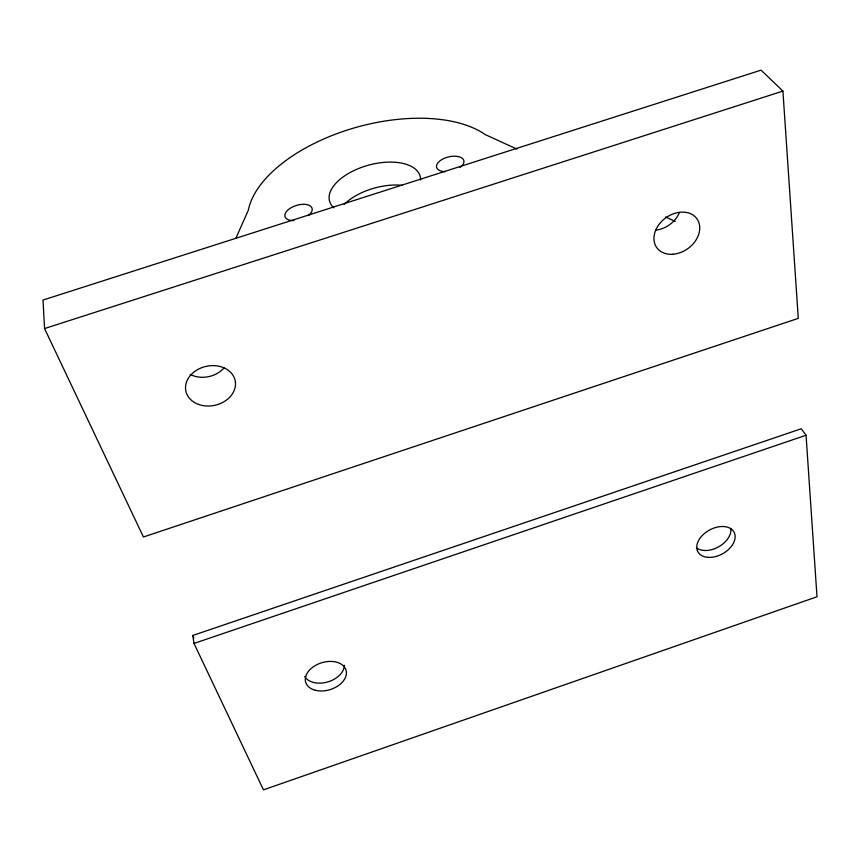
<?xml version="1.0" encoding="UTF-8"?>
<svg xmlns="http://www.w3.org/2000/svg" width="860" height="860" viewBox="0 0 860 860"><rect width="100%" height="100%" fill="white"/><g stroke="black" fill="none" stroke-linecap="round" stroke-linejoin="round"><path stroke-width="1.29" d="M235.887 238.317L248.336 210.152A131.795 68.434 -15.4 0 1 347.902 129.849A131.795 68.434 -15.4 0 1 485.244 134.59L516.903 149.059M194.005 643.43L806.057 435.246L817 596.765L263.461 789.856L194.005 643.43L192.769 635.465L801.262 428.753L806.057 435.246M44.559 328.563L782.912 91.085L798.284 318.372L143.437 536.995L44.559 328.563L43 300.054L761.068 70.144L782.912 91.085M665.5 216.946L675.24 221.396M192.769 635.465L193.908 637.883M344.161 204.39A46.418 24.66 -15.4 0 1 402.071 185.298M445.48 171.699A14.04 7.235 -13.6 0 1 438.095 162.572A14.04 7.235 -13.6 0 1 458.38 156.574A14.04 7.235 -13.6 0 1 460.003 167.421M333.798 207.798A46.956 24.327 -15.4 0 1 364.737 166.292A46.956 24.327 -15.4 0 1 420.551 180.019M293.851 220.622A14.158 7.342 -17.2 0 1 286.455 211.538A14.158 7.342 -17.2 0 1 306.654 204.562A14.158 7.342 -17.2 0 1 308.31 215.624M224.03 367.919A24.531 19.705 -11.6 0 1 190.189 374.423M679.207 213.076A24.069 18.716 -36.4 0 1 655.621 230.093M344.387 665.35A20.941 14.061 -16.8 0 1 327.38 682.044A20.941 14.061 -16.8 0 1 304.73 676.433M730.871 528.685A20.468 13.545 -28.7 0 1 718.498 546.895A20.468 13.545 -28.7 0 1 696.374 547.798M198.638 404.458A25.209 19.952 -12.1 0 0 235.5 383.291A25.209 19.952 -12.1 0 0 197.381 369.725A25.209 19.952 -12.1 0 0 198.638 404.458M673.154 254.227A24.725 18.931 -35.9 0 0 698.277 221.074A24.725 18.931 -35.9 0 0 659.125 224.32A24.725 18.931 -35.9 0 0 673.154 254.227M315.33 690.258A21.07 14.072 -16.8 0 0 346.44 673.079A21.07 14.072 -16.8 0 0 315.835 665.221A21.07 14.072 -16.8 0 0 315.33 690.258M707.791 557.334A20.575 13.556 -28.6 0 0 735.085 535.49A20.575 13.556 -28.6 0 0 704.996 533.017A20.575 13.556 -28.6 0 0 707.791 557.334"/></g></svg>
